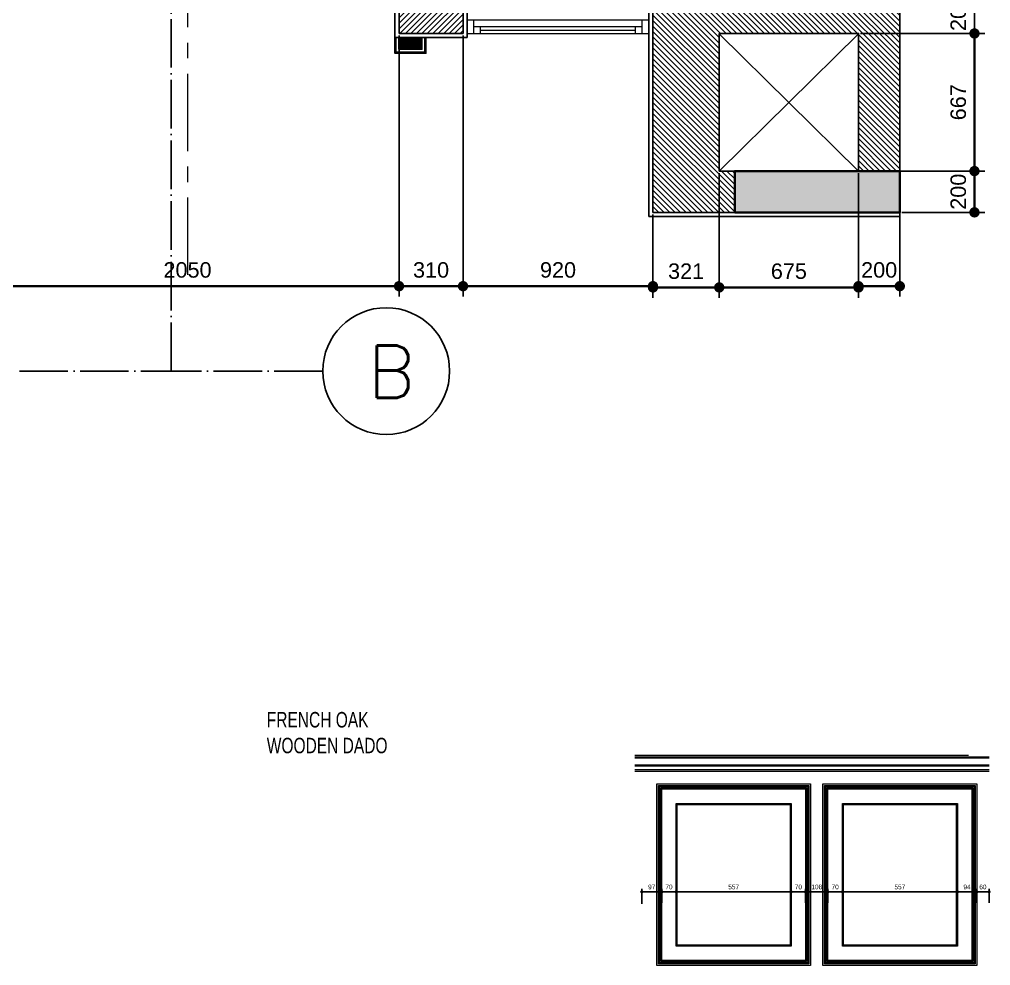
# Model space of a CAD drawing. Header units: inches. Extents: x 274057 to 444617, y 490067 to 635630.
# Drawn here: x 364688 to 369394, y 525909 to 530494 of the extents above; entities that cross this region are included whole.
import ezdxf

# ---------------------------------------------------------------- set-up
doc = ezdxf.new("R2010")
doc.units = ezdxf.units.IN
doc.header["$MEASUREMENT"] = 0
doc.linetypes.add('ACAD_ISO04W100', pattern=[30, 24, -3, 0, -3])
doc.linetypes.add('CENTERX2', pattern=[4, 2.5, -0.5, 0.5, -0.5])
for name, color, linetype in [('CQ centerline', 8, 'Continuous'), ('CQ PANEL DIMENSION', 1, 'Continuous'), ('CQ Plaster', 1, 'Continuous'), ('CQ text label', 3, 'Continuous'), ('CQ Wall plan', 3, 'Continuous'), ('CQ Wood plan', 23, 'Continuous'), ('CQ Wood Section', 60, 'Continuous'), ('CQ wood skirting plan', 34, 'Continuous'), ('ID-wall paper', 8, 'Continuous'), ('Layer1', 1, 'Continuous'), ('xref 1st floor$0$CQ Wall hatch_CHB', 8, 'Continuous'), ('xref 1st floor_$0$CQ Wall hatch_CHB', 8, 'Continuous')]:
    doc.layers.add(name, color=color, linetype=linetype)
for name, color, linetype, lineweight in [('CQ plan and elev dimension', 252, 'Continuous', 35), ('CQ section line', 41, 'Continuous', 0), ('xref 1st floor$0$XREF-V2-FF_COLS$0$A-COLS', 5, 'Continuous', 40), ('xref 1st floor$0$XREF-V2-FF_COLS$0$A-COLS-PATT', 252, 'Continuous', 20), ('xref 1st floor_$0$A-GLAZ', 134, 'Continuous', 18)]:
    doc.layers.add(name, color=color, linetype=linetype, lineweight=lineweight)
doc.styles.add('DIM 50', font='romans.shx', dxfattribs={"width": 0.75, "height": 100})
doc.styles.get("Standard").update_dxf_attribs({"font": 'arial.ttf'})
doc.styles.add('STYL-CONCEPT', font='romans.shx')
doc.dimstyles.new('chester 15', dxfattribs={"dimscale": 0.15, "dimtxt": 150, "dimasz": 100, "dimexe": 100, "dimexo": 0, "dimgap": 80, "dimtad": 1, "dimdec": 0, "dimzin": 0, "dimdsep": 46, "dimtxsty": 'Standard', "dimblk": 'DOT', "dimcen": 100, "dimclrd": 1, "dimclre": 1, "dimclrt": 3, "dimadec": 0, "dimazin": 0, "dimtfac": 1, "dimtdec": 0, "dimtofl": 0, "dimtmove": 0, "dimatfit": 3, "dimfxl": 1, "dimtolj": 1, "dimtzin": 0, "dimlwd": -1, "dimarcsym": 0})
doc.dimstyles.new('CQ 50', dxfattribs={"dimscale": 0.5, "dimtxt": 150, "dimasz": 100, "dimexe": 100, "dimexo": 20, "dimgap": 80, "dimtad": 1, "dimdec": 0, "dimzin": 0, "dimdsep": 46, "dimtxsty": 'Standard', "dimblk": 'DOT', "dimcen": 100, "dimclrd": 250, "dimclre": 250, "dimclrt": 3, "dimadec": 0, "dimazin": 0, "dimtfac": 1, "dimtdec": 0, "dimtofl": 0, "dimtmove": 0, "dimatfit": 3, "dimfxl": 3, "dimtolj": 1, "dimtzin": 0, "dimlwd": -1, "dimarcsym": 0})
pattern_1 = [(31.0285767, (-9711.719, 16696.3715), (-3.22165956, 5.35568947), [])]

# ---------------------------------------------------------------- blocks, each defined once
blk = doc.blocks.new('_Dot')
at = {"color": 0, "linetype": 'ByBlock', "lineweight": -2}
blk.add_line((-0.5, 0), (-1, 0), dxfattribs=at)
at = {"color": 0, "linetype": 'ByBlock', "const_width": 0.5}
blk.add_lwpolyline([(-0.25, 0, 1), (0.25, 0, 1)], format="xyb", close=True, dxfattribs=at)
blk = doc.blocks.new('*D364')
at = {"layer": 'CQ PANEL DIMENSION', "color": 1, "lineweight": -2, "transparency": 16777216}
for p, q in [((369326.7, 526212.8), (369326.7, 526281.6)), ((369386.3, 526212.8), (369386.3, 526281.6))]:
    blk.add_line(p, q, dxfattribs=at)
at = {"layer": 'CQ PANEL DIMENSION', "color": 1, "transparency": 16777216}
blk.add_line((369371.3, 526266.6), (369341.7, 526266.6), dxfattribs=at)
at = {"layer": 'Defpoints', "color": 0, "transparency": 16777216}
for p in [(369326.7, 526266.6), (369326.7, 526212.8), (369386.3, 526212.8)]:
    blk.add_point(p, dxfattribs=at)
at = {"layer": 'CQ PANEL DIMENSION', "color": 1, "transparency": 16777216, "xscale": 15, "yscale": 15, "zscale": 15, "rotation": 180}
blk.add_blockref('_Dot', (369326.7, 526266.6), dxfattribs=at)
at = {"layer": 'CQ PANEL DIMENSION', "color": 1, "transparency": 16777216, "xscale": 15, "yscale": 15, "zscale": 15}
blk.add_blockref('_Dot', (369386.3, 526266.6), dxfattribs=at)
at = {"layer": 'CQ PANEL DIMENSION', "color": 3, "transparency": 16777216, "insert": (369356.5, 526290.1), "char_height": 22.5, "attachment_point": 5}
blk.add_mtext('\\A1;60', dxfattribs=at)
blk = doc.blocks.new('*D365')
at = {"layer": 'CQ PANEL DIMENSION', "color": 1, "lineweight": -2, "transparency": 16777216}
for p, q in [((369232.7, 526212.8), (369232.7, 526281.6)), ((369326.7, 526212.8), (369326.7, 526281.6))]:
    blk.add_line(p, q, dxfattribs=at)
at = {"layer": 'CQ PANEL DIMENSION', "color": 1, "transparency": 16777216}
blk.add_line((369311.7, 526266.6), (369247.7, 526266.6), dxfattribs=at)
at = {"layer": 'Defpoints', "color": 0, "transparency": 16777216}
for p in [(369232.7, 526266.6), (369232.7, 526212.8), (369326.7, 526212.8)]:
    blk.add_point(p, dxfattribs=at)
at = {"layer": 'CQ PANEL DIMENSION', "color": 1, "transparency": 16777216, "xscale": 15, "yscale": 15, "zscale": 15, "rotation": 180}
blk.add_blockref('_Dot', (369232.7, 526266.6), dxfattribs=at)
at = {"layer": 'CQ PANEL DIMENSION', "color": 1, "transparency": 16777216, "xscale": 15, "yscale": 15, "zscale": 15}
blk.add_blockref('_Dot', (369326.7, 526266.6), dxfattribs=at)
at = {"layer": 'CQ PANEL DIMENSION', "color": 3, "transparency": 16777216, "insert": (369279.7, 526290.1), "char_height": 22.5, "attachment_point": 5}
blk.add_mtext('\\A1;94', dxfattribs=at)
blk = doc.blocks.new('*D366')
at = {"layer": 'CQ PANEL DIMENSION', "color": 1, "lineweight": -2, "transparency": 16777216}
for p, q in [((368675.7, 526212.8), (368675.7, 526281.6)), ((369232.7, 526212.8), (369232.7, 526281.6))]:
    blk.add_line(p, q, dxfattribs=at)
at = {"layer": 'CQ PANEL DIMENSION', "color": 1, "transparency": 16777216}
blk.add_line((369217.7, 526266.6), (368690.7, 526266.6), dxfattribs=at)
at = {"layer": 'Defpoints', "color": 0, "transparency": 16777216}
for p in [(368675.7, 526266.6), (368675.7, 526212.8), (369232.7, 526212.8)]:
    blk.add_point(p, dxfattribs=at)
at = {"layer": 'CQ PANEL DIMENSION', "color": 1, "transparency": 16777216, "xscale": 15, "yscale": 15, "zscale": 15, "rotation": 180}
blk.add_blockref('_Dot', (368675.7, 526266.6), dxfattribs=at)
at = {"layer": 'CQ PANEL DIMENSION', "color": 1, "transparency": 16777216, "xscale": 15, "yscale": 15, "zscale": 15}
blk.add_blockref('_Dot', (369232.7, 526266.6), dxfattribs=at)
at = {"layer": 'CQ PANEL DIMENSION', "color": 3, "transparency": 16777216, "insert": (368954.2, 526290), "char_height": 22.5, "attachment_point": 5}
blk.add_mtext('\\A1;557', dxfattribs=at)
blk = doc.blocks.new('*D367')
at = {"layer": 'CQ PANEL DIMENSION', "color": 1, "lineweight": -2, "transparency": 16777216}
for p, q in [((368605.7, 526212.8), (368605.7, 526281.6)), ((368675.7, 526212.8), (368675.7, 526281.6))]:
    blk.add_line(p, q, dxfattribs=at)
at = {"layer": 'CQ PANEL DIMENSION', "color": 1, "transparency": 16777216}
blk.add_line((368660.7, 526266.6), (368620.7, 526266.6), dxfattribs=at)
at = {"layer": 'Defpoints', "color": 0, "transparency": 16777216}
for p in [(368605.7, 526266.6), (368605.7, 526212.8, 0), (368675.7, 526212.8)]:
    blk.add_point(p, dxfattribs=at)
at = {"layer": 'CQ PANEL DIMENSION', "color": 1, "transparency": 16777216, "xscale": 15, "yscale": 15, "zscale": 15, "rotation": 180}
blk.add_blockref('_Dot', (368605.7, 526266.6), dxfattribs=at)
at = {"layer": 'CQ PANEL DIMENSION', "color": 1, "transparency": 16777216, "xscale": 15, "yscale": 15, "zscale": 15}
blk.add_blockref('_Dot', (368675.7, 526266.6), dxfattribs=at)
at = {"layer": 'CQ PANEL DIMENSION', "color": 3, "transparency": 16777216, "insert": (368640.7, 526290.1), "char_height": 22.5, "attachment_point": 5}
blk.add_mtext('\\A1;70', dxfattribs=at)
blk = doc.blocks.new('*D368')
at = {"layer": 'CQ PANEL DIMENSION', "color": 1, "lineweight": -2, "transparency": 16777216}
for p, q in [((368497.3, 526212.8), (368497.3, 526281.6)), ((368605.7, 526212.8), (368605.7, 526281.6))]:
    blk.add_line(p, q, dxfattribs=at)
at = {"layer": 'CQ PANEL DIMENSION', "color": 1, "transparency": 16777216}
blk.add_line((368590.7, 526266.6), (368512.3, 526266.6), dxfattribs=at)
at = {"layer": 'Defpoints', "color": 0, "transparency": 16777216}
for p in [(368497.3, 526266.6), (368497.3, 526212.8, 0), (368605.7, 526212.8, 0)]:
    blk.add_point(p, dxfattribs=at)
at = {"layer": 'CQ PANEL DIMENSION', "color": 1, "transparency": 16777216, "xscale": 15, "yscale": 15, "zscale": 15, "rotation": 180}
blk.add_blockref('_Dot', (368497.3, 526266.6), dxfattribs=at)
at = {"layer": 'CQ PANEL DIMENSION', "color": 1, "transparency": 16777216, "xscale": 15, "yscale": 15, "zscale": 15}
blk.add_blockref('_Dot', (368605.7, 526266.6), dxfattribs=at)
at = {"layer": 'CQ PANEL DIMENSION', "color": 3, "transparency": 16777216, "insert": (368551.5, 526290.1), "char_height": 22.5, "attachment_point": 5}
blk.add_mtext('\\A1;108', dxfattribs=at)
blk = doc.blocks.new('*D369')
at = {"layer": 'CQ PANEL DIMENSION', "color": 1, "lineweight": -2, "transparency": 16777216}
for p, q in [((368427.3, 526212.8), (368427.3, 526281.6)), ((368497.3, 526212.8), (368497.3, 526281.6))]:
    blk.add_line(p, q, dxfattribs=at)
at = {"layer": 'CQ PANEL DIMENSION', "color": 1, "transparency": 16777216}
blk.add_line((368482.3, 526266.6), (368442.3, 526266.6), dxfattribs=at)
at = {"layer": 'Defpoints', "color": 0, "transparency": 16777216}
for p in [(368427.3, 526266.6), (368427.3, 526212.8, 0), (368497.3, 526212.8, 0)]:
    blk.add_point(p, dxfattribs=at)
at = {"layer": 'CQ PANEL DIMENSION', "color": 1, "transparency": 16777216, "xscale": 15, "yscale": 15, "zscale": 15, "rotation": 180}
blk.add_blockref('_Dot', (368427.3, 526266.6), dxfattribs=at)
at = {"layer": 'CQ PANEL DIMENSION', "color": 1, "transparency": 16777216, "xscale": 15, "yscale": 15, "zscale": 15}
blk.add_blockref('_Dot', (368497.3, 526266.6), dxfattribs=at)
at = {"layer": 'CQ PANEL DIMENSION', "color": 3, "transparency": 16777216, "insert": (368462.3, 526290.1), "char_height": 22.5, "attachment_point": 5}
blk.add_mtext('\\A1;70', dxfattribs=at)
blk = doc.blocks.new('*D370')
at = {"layer": 'CQ PANEL DIMENSION', "color": 1, "lineweight": -2, "transparency": 16777216}
for p, q in [((367870.3, 526212.8), (367870.3, 526281.6)), ((368427.3, 526212.8), (368427.3, 526281.6))]:
    blk.add_line(p, q, dxfattribs=at)
at = {"layer": 'CQ PANEL DIMENSION', "color": 1, "transparency": 16777216}
blk.add_line((368412.3, 526266.6), (367885.3, 526266.6), dxfattribs=at)
at = {"layer": 'Defpoints', "color": 0, "transparency": 16777216}
for p in [(367870.3, 526266.6), (367870.3, 526212.8, 0), (368427.3, 526212.8, 0)]:
    blk.add_point(p, dxfattribs=at)
at = {"layer": 'CQ PANEL DIMENSION', "color": 1, "transparency": 16777216, "xscale": 15, "yscale": 15, "zscale": 15, "rotation": 180}
blk.add_blockref('_Dot', (367870.3, 526266.6), dxfattribs=at)
at = {"layer": 'CQ PANEL DIMENSION', "color": 1, "transparency": 16777216, "xscale": 15, "yscale": 15, "zscale": 15}
blk.add_blockref('_Dot', (368427.3, 526266.6), dxfattribs=at)
at = {"layer": 'CQ PANEL DIMENSION', "color": 3, "transparency": 16777216, "insert": (368148.8, 526290), "char_height": 22.5, "attachment_point": 5}
blk.add_mtext('\\A1;557', dxfattribs=at)
blk = doc.blocks.new('*D371')
at = {"layer": 'CQ PANEL DIMENSION', "color": 1, "lineweight": -2, "transparency": 16777216}
for p, q in [((367800.3, 526212.8), (367800.3, 526281.6)), ((367870.3, 526212.8), (367870.3, 526281.6))]:
    blk.add_line(p, q, dxfattribs=at)
at = {"layer": 'CQ PANEL DIMENSION', "color": 1, "transparency": 16777216}
blk.add_line((367855.3, 526266.6), (367815.3, 526266.6), dxfattribs=at)
at = {"layer": 'Defpoints', "color": 0, "transparency": 16777216}
for p in [(367800.3, 526266.6), (367800.3, 526212.8, 0), (367870.3, 526212.8, 0)]:
    blk.add_point(p, dxfattribs=at)
at = {"layer": 'CQ PANEL DIMENSION', "color": 1, "transparency": 16777216, "xscale": 15, "yscale": 15, "zscale": 15, "rotation": 180}
blk.add_blockref('_Dot', (367800.3, 526266.6), dxfattribs=at)
at = {"layer": 'CQ PANEL DIMENSION', "color": 1, "transparency": 16777216, "xscale": 15, "yscale": 15, "zscale": 15}
blk.add_blockref('_Dot', (367870.3, 526266.6), dxfattribs=at)
at = {"layer": 'CQ PANEL DIMENSION', "color": 3, "transparency": 16777216, "insert": (367835.3, 526290.1), "char_height": 22.5, "attachment_point": 5}
blk.add_mtext('\\A1;70', dxfattribs=at)
blk = doc.blocks.new('*D372')
at = {"layer": 'CQ PANEL DIMENSION', "color": 1, "lineweight": -2, "transparency": 16777216}
for p, q in [((367703.3, 526208), (367703.3, 526281.6)), ((367800.3, 526212.8), (367800.3, 526281.6))]:
    blk.add_line(p, q, dxfattribs=at)
at = {"layer": 'CQ PANEL DIMENSION', "color": 1, "transparency": 16777216}
blk.add_line((367785.3, 526266.6), (367718.3, 526266.6), dxfattribs=at)
at = {"layer": 'Defpoints', "color": 0, "transparency": 16777216}
for p in [(367703.3, 526266.6), (367800.3, 526212.8, 0), (367703.3, 526208, -0.1)]:
    blk.add_point(p, dxfattribs=at)
at = {"layer": 'CQ PANEL DIMENSION', "color": 1, "transparency": 16777216, "xscale": 15, "yscale": 15, "zscale": 15, "rotation": 180}
blk.add_blockref('_Dot', (367703.3, 526266.6), dxfattribs=at)
at = {"layer": 'CQ PANEL DIMENSION', "color": 1, "transparency": 16777216, "xscale": 15, "yscale": 15, "zscale": 15}
blk.add_blockref('_Dot', (367800.3, 526266.6), dxfattribs=at)
at = {"layer": 'CQ PANEL DIMENSION', "color": 3, "transparency": 16777216, "insert": (367751.8, 526290.1), "char_height": 22.5, "attachment_point": 5}
blk.add_mtext('\\A1;97', dxfattribs=at)
blk = doc.blocks.new('ff-15 wall plan')
at = {"layer": 'xref 1st floor$0$CQ Wall hatch_CHB'}
h = blk.add_hatch(dxfattribs=at)
h.set_pattern_fill('ANSI31', color=8, scale=150, angle=90)
h.paths.add_polyline_path([(484777.7, 543135.7), (485452.7, 543135.7), (485452.7, 542468.7), (485652.7, 542468.7), (485652.7, 549898.7), (485452.7, 549898.7), (485452.7, 543336), (484456.7, 543336), (484456.7, 542268.7), (484852.7, 542268.7), (484852.7, 542468.7), (484777.7, 542468.7)])
at = {"layer": 'xref 1st floor$0$XREF-V2-FF_COLS$0$A-COLS-PATT'}
blk.add_hatch(color=256, dxfattribs=at).paths.add_polyline_path([(485652.7, 542268.7), (485652.7, 542468.7), (484852.7, 542468.7), (484852.7, 542268.7)])
at = {"layer": 'xref 1st floor_$0$CQ Wall hatch_CHB'}
h = blk.add_hatch(dxfattribs=at)
h.set_pattern_fill('ANSI31,_O', color=8, scale=150)
h.set_pattern_definition([(45, (458002.683, 515592.913), (-13.258252, 13.258252), [])])
h.paths.add_polyline_path([(483536.3, 543336), (483536.3, 543336), (483226.3, 543336), (483226.3, 543136), (483536.3, 543136)])
h.paths.add_polyline_path([(481176.3, 543336), (481176.3, 543136), (480866.3, 543136), (480866.3, 543136), (480866.3, 543201), (480866.3, 543201), (480866.3, 543336)])
at = {"layer": 'CQ centerline', "linetype": 'CENTERX2', "lineweight": 0, "ltscale": 150}
blk.add_line((482202.7, 541965.3, 0), (482202.7, 550951.8, 0), dxfattribs=at)
at = {"layer": 'CQ Plaster', "elevation": 0}
blk.add_lwpolyline([(484752.7, 549899.1), (484752.7, 549879.1), (485432.7, 549879.1), (485432.7, 543356), (484436.7, 543356), (484436.7, 542248.7), (485652.7, 542248.7)], dxfattribs=at)
at = {"layer": 'CQ Plaster'}
blk.add_lwpolyline([(483556.3, 543336), (483556.3, 543356), (483206.3, 543356), (483206.3, 543116), (483556.3, 543116), (483556.3, 543336)], dxfattribs=at)
at = {"layer": 'CQ Wall plan'}
for p, q in [((485652.7, 549898.7), (485652.7, 542468.7)), ((483226.3, 543336), (483226.3, 543136)), ((483536.3, 543336), (483536.3, 543136)), ((484456.7, 543336, 0), (484456.7, 542268.7)), ((483536.3, 543136), (483226.3, 543136)), ((484777.7, 542468.7), (484777.7, 543133.7)), ((485452.7, 542468.7), (485452.7, 543133.7)), ((484852.7, 542268.7), (484456.7, 542268.7))]:
    blk.add_line(p, q, dxfattribs=at)
at = {"layer": 'CQ Wall plan', "elevation": 0}
blk.add_lwpolyline([(484777.7, 543135.7), (485452.7, 543135.7), (485452.7, 542468.7), (484777.7, 542468.7)], close=True, dxfattribs=at)
at = {"layer": 'xref 1st floor$0$XREF-V2-FF_COLS$0$A-COLS'}
blk.add_lwpolyline([(485652.7, 542268.7), (485652.7, 542468.7), (484852.7, 542468.7), (484852.7, 542268.7)], close=True, dxfattribs=at)
blk.add_lwpolyline([(485652.7, 542268.7), (485652.7, 542468.7), (484852.7, 542468.7), (484852.7, 542268.7)], close=True, dxfattribs=at)
at = {"layer": 'xref 1st floor_$0$A-GLAZ'}
for p, q in [((483556.3, 543201), (484436.7, 543201)), ((483588.8, 543136), (483588.8, 543201)), ((484404.2, 543136, 0), (484404.2, 543201, 0)), ((483588.8, 543168.5), (484404.2, 543168.5)), ((483621.3, 543136), (483621.3, 543168.5)), ((484371.7, 543136, 0), (484371.7, 543168.5, 0)), ((483556.3, 543136), (484436.7, 543136)), ((483621.3, 543152.2), (484371.7, 543152.2))]:
    blk.add_line(p, q, dxfattribs=at)
at = {"layer": 'xref 1st floor_$0$CQ Wall hatch_CHB', "color": 8}
for p, q in [((484777.7, 543133.7, 0), (485452.7, 542468.7, 0)), ((485452.7, 543133.7, 0), (484777.7, 542468.7, 0))]:
    blk.add_line(p, q, dxfattribs=at)
blk = doc.blocks.new('gf-14 section line plan')
at = {"layer": 'Layer1', "linetype": 'ACAD_ISO04W100', "ltscale": 10}
for p, q in [((511509.1, -39547.7, 0), (511506.7, -30188, 0)), ((510759.1, -39547.7, 0), (511509.1, -39547.7, 0)), ((512259.1, -39547.7, 0), (511509.1, -39547.7, 0))]:
    blk.add_line(p, q, dxfattribs=at)
at = {"layer": 'Layer1'}
blk.add_circle((512572.7, -39547.7, 0), 313.6, dxfattribs=at)
at = {"layer": 'Layer1', "insert": (512481.3, -39680.2, 0), "char_height": 259.1, "attachment_point": 7, "style": 'STYL-CONCEPT'}
blk.add_mtext_dynamic_manual_height_columns('B', width=200.816, gutter_width=150, heights=[0], dxfattribs=at)
blk = doc.blocks.new('*D616')
at = {"layer": 'CQ plan and elev dimension', "color": 250, "lineweight": -2, "transparency": 16777216}
for p, q in [((368753.9, 529749.2), (368753.9, 529151.5)), ((368953.9, 529749.2), (368953.9, 529151.5))]:
    blk.add_line(p, q, dxfattribs=at)
at = {"layer": 'CQ plan and elev dimension', "color": 250, "transparency": 16777216}
blk.add_line((368903.9, 529201.5), (368803.9, 529201.5), dxfattribs=at)
at = {"layer": 'Defpoints', "color": 0, "transparency": 16777216}
for p in [(368753.9, 529759.2), (368953.9, 529759.2, 0), (368753.9, 529201.5)]:
    blk.add_point(p, dxfattribs=at)
at = {"layer": 'CQ plan and elev dimension', "color": 250, "transparency": 16777216, "xscale": 50, "yscale": 50, "zscale": 50, "rotation": 180}
blk.add_blockref('_Dot', (368753.9, 529201.5), dxfattribs=at)
at = {"layer": 'CQ plan and elev dimension', "color": 250, "transparency": 16777216, "xscale": 50, "yscale": 50, "zscale": 50}
blk.add_blockref('_Dot', (368953.9, 529201.5), dxfattribs=at)
at = {"layer": 'CQ plan and elev dimension', "color": 3, "transparency": 16777216, "insert": (368853.9, 529279.8), "char_height": 75, "attachment_point": 5}
blk.add_mtext('\\A1;200', dxfattribs=at)
blk = doc.blocks.new('*D617')
at = {"layer": 'CQ plan and elev dimension', "color": 250, "lineweight": -2, "transparency": 16777216}
for p, q in [((366837.5, 530416.5), (366837.5, 529151.5)), ((367757.9, 529549.2), (367757.9, 529151.5))]:
    blk.add_line(p, q, dxfattribs=at)
at = {"layer": 'CQ plan and elev dimension', "color": 250, "transparency": 16777216}
blk.add_line((367707.9, 529201.5), (366887.5, 529201.5), dxfattribs=at)
at = {"layer": 'Defpoints', "color": 0, "transparency": 16777216}
for p in [(366837.5, 530426.5), (367757.9, 529559.2), (366837.5, 529201.5)]:
    blk.add_point(p, dxfattribs=at)
at = {"layer": 'CQ plan and elev dimension', "color": 250, "transparency": 16777216, "xscale": 50, "yscale": 50, "zscale": 50, "rotation": 180}
blk.add_blockref('_Dot', (366837.5, 529201.5), dxfattribs=at)
at = {"layer": 'CQ plan and elev dimension', "color": 250, "transparency": 16777216, "xscale": 50, "yscale": 50, "zscale": 50}
blk.add_blockref('_Dot', (367757.9, 529201.5), dxfattribs=at)
at = {"layer": 'CQ plan and elev dimension', "color": 3, "transparency": 16777216, "insert": (367297.7, 529279.8), "char_height": 75, "attachment_point": 5}
blk.add_mtext('\\A1;920', dxfattribs=at)
blk = doc.blocks.new('*D604')
at = {"layer": 'CQ plan and elev dimension', "color": 250, "lineweight": -2, "transparency": 16777216}
for p, q in [((366527.5, 530416.5), (366527.5, 529151.5)), ((366837.5, 530416.5), (366837.5, 529151.5))]:
    blk.add_line(p, q, dxfattribs=at)
at = {"layer": 'CQ plan and elev dimension', "color": 250, "transparency": 16777216}
blk.add_line((366787.5, 529201.5), (366577.5, 529201.5), dxfattribs=at)
at = {"layer": 'Defpoints', "color": 0, "transparency": 16777216}
for p in [(366527.5, 530426.5), (366837.5, 530426.5), (366527.5, 529201.5)]:
    blk.add_point(p, dxfattribs=at)
at = {"layer": 'CQ plan and elev dimension', "color": 250, "transparency": 16777216, "xscale": 50, "yscale": 50, "zscale": 50, "rotation": 180}
blk.add_blockref('_Dot', (366527.5, 529201.5), dxfattribs=at)
at = {"layer": 'CQ plan and elev dimension', "color": 250, "transparency": 16777216, "xscale": 50, "yscale": 50, "zscale": 50}
blk.add_blockref('_Dot', (366837.5, 529201.5), dxfattribs=at)
at = {"layer": 'CQ plan and elev dimension', "color": 3, "transparency": 16777216, "insert": (366682.5, 529279.8), "char_height": 75, "attachment_point": 5}
blk.add_mtext('\\A1;310', dxfattribs=at)
blk = doc.blocks.new('*D605')
at = {"layer": 'CQ plan and elev dimension', "color": 250, "lineweight": -2, "transparency": 16777216}
for p, q in [((364477.5, 530416.5), (364477.5, 529151.5)), ((366527.5, 530416.5), (366527.5, 529151.5))]:
    blk.add_line(p, q, dxfattribs=at)
at = {"layer": 'CQ plan and elev dimension', "color": 250, "transparency": 16777216}
blk.add_line((366477.5, 529201.5), (364527.5, 529201.5), dxfattribs=at)
at = {"layer": 'Defpoints', "color": 0, "transparency": 16777216}
for p in [(364477.5, 530426.5, 0), (366527.5, 530426.5), (364477.5, 529201.5)]:
    blk.add_point(p, dxfattribs=at)
at = {"layer": 'CQ plan and elev dimension', "color": 250, "transparency": 16777216, "xscale": 50, "yscale": 50, "zscale": 50, "rotation": 180}
blk.add_blockref('_Dot', (364477.5, 529201.5), dxfattribs=at)
at = {"layer": 'CQ plan and elev dimension', "color": 250, "transparency": 16777216, "xscale": 50, "yscale": 50, "zscale": 50}
blk.add_blockref('_Dot', (366527.5, 529201.5), dxfattribs=at)
at = {"layer": 'CQ plan and elev dimension', "color": 3, "transparency": 16777216, "insert": (365502.5, 529279.8), "char_height": 75, "attachment_point": 5}
blk.add_mtext('\\A1;2050', dxfattribs=at)
blk = doc.blocks.new('*D626')
at = {"layer": 'CQ Wood Section', "color": 250, "lineweight": -2, "transparency": 16777216}
for p, q in [((368763.9, 530626.5), (369365.8, 530626.5)), ((368763.9, 530426.2), (369365.8, 530426.2))]:
    blk.add_line(p, q, dxfattribs=at)
at = {"layer": 'CQ Wood Section', "color": 250, "transparency": 16777216}
blk.add_line((369315.8, 530576.5), (369315.8, 530476.2), dxfattribs=at)
at = {"layer": 'Defpoints', "color": 0, "transparency": 16777216}
for p in [(368753.9, 530626.5, 0), (368753.9, 530426.2), (369315.8, 530426.2)]:
    blk.add_point(p, dxfattribs=at)
at = {"layer": 'CQ Wood Section', "color": 250, "transparency": 16777216, "xscale": 50, "yscale": 50, "zscale": 50}
for p, rotation in [((369315.8, 530626.5), 90), ((369315.8, 530426.2), 270)]:
    blk.add_blockref('_Dot', p, dxfattribs=dict(at, rotation=rotation))
at = {"layer": 'CQ Wood Section', "color": 3, "transparency": 16777216, "insert": (369237.5, 530525.4), "char_height": 75, "attachment_point": 5, "rotation": 90}
blk.add_mtext('\\A1;200', dxfattribs=at)
blk = doc.blocks.new('*D610')
at = {"layer": 'CQ plan and elev dimension', "color": 250, "lineweight": -2, "transparency": 16777216}
for p, q in [((368763.9, 530426.2), (369365.8, 530426.2)), ((368763.9, 529759.2), (369365.8, 529759.2))]:
    blk.add_line(p, q, dxfattribs=at)
at = {"layer": 'CQ plan and elev dimension', "color": 250, "transparency": 16777216}
blk.add_line((369315.8, 530376.2), (369315.8, 529809.2), dxfattribs=at)
at = {"layer": 'Defpoints', "color": 0, "transparency": 16777216}
for p in [(368753.9, 530426.2), (368753.9, 529759.2), (369315.8, 529759.2)]:
    blk.add_point(p, dxfattribs=at)
at = {"layer": 'CQ plan and elev dimension', "color": 250, "transparency": 16777216, "xscale": 50, "yscale": 50, "zscale": 50}
for p, rotation in [((369315.8, 530426.2), 90), ((369315.8, 529759.2), 270)]:
    blk.add_blockref('_Dot', p, dxfattribs=dict(at, rotation=rotation))
at = {"layer": 'CQ plan and elev dimension', "color": 3, "transparency": 16777216, "insert": (369237.5, 530092.7), "char_height": 75, "attachment_point": 5, "rotation": 90}
blk.add_mtext('\\A1;667', dxfattribs=at)
blk = doc.blocks.new('*D627')
at = {"layer": 'CQ plan and elev dimension', "color": 250, "lineweight": -2, "transparency": 16777216}
for p, q in [((368763.9, 529759.2), (369365.8, 529759.2)), ((368963.9, 529559.2), (369365.8, 529559.2))]:
    blk.add_line(p, q, dxfattribs=at)
at = {"layer": 'CQ plan and elev dimension', "color": 250, "transparency": 16777216}
blk.add_line((369315.8, 529709.2), (369315.8, 529609.2), dxfattribs=at)
at = {"layer": 'Defpoints', "color": 0, "transparency": 16777216}
for p in [(368753.9, 529759.2), (368953.9, 529559.2), (369315.8, 529559.2)]:
    blk.add_point(p, dxfattribs=at)
at = {"layer": 'CQ plan and elev dimension', "color": 250, "transparency": 16777216, "xscale": 50, "yscale": 50, "zscale": 50}
for p, rotation in [((369315.8, 529759.2), 90), ((369315.8, 529559.2), 270)]:
    blk.add_blockref('_Dot', p, dxfattribs=dict(at, rotation=rotation))
at = {"layer": 'CQ plan and elev dimension', "color": 3, "transparency": 16777216, "insert": (369237.5, 529659.2), "char_height": 75, "attachment_point": 5, "rotation": 90}
blk.add_mtext('\\A1;200', dxfattribs=at)
blk = doc.blocks.new('*D628')
at = {"layer": 'CQ plan and elev dimension', "color": 250, "lineweight": -2, "transparency": 16777216}
for p, q in [((368078.9, 529749.2), (368078.9, 529145.4)), ((368753.9, 529749.2), (368753.9, 529145.4))]:
    blk.add_line(p, q, dxfattribs=at)
at = {"layer": 'CQ plan and elev dimension', "color": 250, "transparency": 16777216}
blk.add_line((368703.9, 529195.4), (368128.9, 529195.4), dxfattribs=at)
at = {"layer": 'Defpoints', "color": 0, "transparency": 16777216}
for p in [(368078.9, 529759.2), (368753.9, 529759.2), (368078.9, 529195.4)]:
    blk.add_point(p, dxfattribs=at)
at = {"layer": 'CQ plan and elev dimension', "color": 250, "transparency": 16777216, "xscale": 50, "yscale": 50, "zscale": 50, "rotation": 180}
blk.add_blockref('_Dot', (368078.9, 529195.4), dxfattribs=at)
at = {"layer": 'CQ plan and elev dimension', "color": 250, "transparency": 16777216, "xscale": 50, "yscale": 50, "zscale": 50}
blk.add_blockref('_Dot', (368753.9, 529195.4), dxfattribs=at)
at = {"layer": 'CQ plan and elev dimension', "color": 3, "transparency": 16777216, "insert": (368416.4, 529273.7), "char_height": 75, "attachment_point": 5}
blk.add_mtext('\\A1;675', dxfattribs=at)
blk = doc.blocks.new('*D629')
at = {"layer": 'CQ plan and elev dimension', "color": 250, "lineweight": -2, "transparency": 16777216}
for p, q in [((368078.9, 529749.2), (368078.9, 529145.4)), ((367757.9, 529549.2), (367757.9, 529145.4))]:
    blk.add_line(p, q, dxfattribs=at)
at = {"layer": 'CQ plan and elev dimension', "color": 250, "transparency": 16777216}
blk.add_line((368028.9, 529195.4), (367807.9, 529195.4), dxfattribs=at)
at = {"layer": 'Defpoints', "color": 0, "transparency": 16777216}
for p in [(368078.9, 529759.2), (367757.9, 529559.2, 0), (367757.9, 529195.4)]:
    blk.add_point(p, dxfattribs=at)
at = {"layer": 'CQ plan and elev dimension', "color": 250, "transparency": 16777216, "xscale": 50, "yscale": 50, "zscale": 50, "rotation": 180}
blk.add_blockref('_Dot', (367757.9, 529195.4), dxfattribs=at)
at = {"layer": 'CQ plan and elev dimension', "color": 250, "transparency": 16777216, "xscale": 50, "yscale": 50, "zscale": 50}
blk.add_blockref('_Dot', (368078.9, 529195.4), dxfattribs=at)
at = {"layer": 'CQ plan and elev dimension', "color": 3, "transparency": 16777216, "insert": (367918.4, 529273.8), "char_height": 75, "attachment_point": 5}
blk.add_mtext('\\A1;321', dxfattribs=at)
blk = doc.blocks.new('arch molding plan')
at = {"layer": 'CQ centerline'}
h = blk.add_hatch(dxfattribs=at)
h.set_pattern_fill('ANSI31', color=256, scale=50, angle=-13.9714, style=0)
h.set_pattern_definition([(31.0285767, (-11404.87, 16696.3715), (-3.22165956, 5.35568947), [])])
edge = h.paths.add_edge_path()
edge.add_line((364471.7, 530646.5), (364459.2, 530646.5))
edge.add_line((364459.2, 530646.5), (364384.2, 530646.5))
edge.add_line((364384.2, 530646.5), (364371.7, 530646.5))
edge.add_line((364371.7, 530646.5), (364371.7, 530697.5))
edge.add_line((364371.7, 530697.5), (364386.7, 530697.5))
edge.add_arc((364390.7, 530697.5), 4, 180.0003, 269.9993)
edge.add_line((364390.7, 530693.5), (364390.7, 530689.5))
edge.add_line((364390.7, 530689.5), (364452.7, 530689.5))
edge.add_line((364452.7, 530689.5), (364452.7, 530693.5))
edge.add_arc((364452.7, 530697.5), 4, 270.0007, 360.0001)
edge.add_line((364456.7, 530697.5), (364471.7, 530697.5))
edge.add_line((364471.7, 530697.5), (364471.7, 530646.5))
h = blk.add_hatch(dxfattribs=at)
h.set_pattern_fill('ANSI31', color=256, scale=50, angle=-13.9714, style=0)
h.set_pattern_definition(pattern_1)
edge = h.paths.add_edge_path()
edge.add_line((366531.7, 530646.5), (366544.2, 530646.5))
edge.add_line((366544.2, 530646.5), (366619.2, 530646.5))
edge.add_line((366619.2, 530646.5), (366631.7, 530646.5))
edge.add_line((366631.7, 530646.5), (366631.7, 530697.5))
edge.add_line((366631.7, 530697.5), (366616.7, 530697.5))
edge.add_arc((366612.7, 530697.5), 4, 270.0007, 359.9997, ccw=False)
edge.add_line((366612.7, 530693.5), (366612.7, 530689.5))
edge.add_line((366612.7, 530689.5), (366550.7, 530689.5))
edge.add_line((366550.7, 530689.5), (366550.7, 530693.5))
edge.add_arc((366550.7, 530697.5), 4, 179.9999, 269.9993, ccw=False)
edge.add_line((366546.7, 530697.5), (366531.7, 530697.5))
edge.add_line((366531.7, 530697.5), (366531.7, 530646.5))
h = blk.add_hatch(dxfattribs=at)
h.set_pattern_fill('ANSI31', color=256, scale=50, angle=-13.9714, style=0)
h.set_pattern_definition([(31.0285767, (-11871.719, 16696.3715), (-3.22165956, 5.35568947), [])])
edge = h.paths.add_edge_path()
edge.add_line((364371.7, 530406.5), (364384.2, 530406.5))
edge.add_line((364384.2, 530406.5), (364459.2, 530406.5))
edge.add_line((364459.2, 530406.5), (364471.7, 530406.5))
edge.add_line((364471.7, 530406.5), (364471.7, 530355.5))
edge.add_line((364471.7, 530355.5), (364456.7, 530355.5))
edge.add_arc((364452.7, 530355.5), 4, 0.0003, 89.9993)
edge.add_line((364452.7, 530359.5), (364452.7, 530363.5))
edge.add_line((364452.7, 530363.5), (364390.7, 530363.5))
edge.add_line((364390.7, 530363.5), (364390.7, 530359.5))
edge.add_arc((364390.7, 530355.5), 4, 90.0007, 180.0001)
edge.add_line((364386.7, 530355.5), (364371.7, 530355.5))
edge.add_line((364371.7, 530355.5), (364371.7, 530406.5))
h = blk.add_hatch(dxfattribs=at)
h.set_pattern_fill('ANSI31', color=256, scale=50, angle=-13.9714, style=0)
h.set_pattern_definition(pattern_1)
edge = h.paths.add_edge_path()
edge.add_line((366531.7, 530406.5), (366544.2, 530406.5))
edge.add_line((366544.2, 530406.5), (366619.2, 530406.5))
edge.add_line((366619.2, 530406.5), (366631.7, 530406.5))
edge.add_line((366631.7, 530406.5), (366631.7, 530355.5))
edge.add_line((366631.7, 530355.5), (366616.7, 530355.5))
edge.add_arc((366612.7, 530355.5), 4, 0.0003, 89.9993)
edge.add_line((366612.7, 530359.5), (366612.7, 530363.5))
edge.add_line((366612.7, 530363.5), (366550.7, 530363.5))
edge.add_line((366550.7, 530363.5), (366550.7, 530359.5))
edge.add_arc((366550.7, 530355.5), 4, 90.0007, 180.0001)
edge.add_line((366546.7, 530355.5), (366531.7, 530355.5))
edge.add_line((366531.7, 530355.5), (366531.7, 530406.5))
for p, q in [((364456.7, 530697.5, 0), (364386.7, 530697.5, 0)), ((364390.7, 530693.5, 0), (364452.7, 530693.5, 0)), ((366546.7, 530697.5, 0), (366616.7, 530697.5, 0)), ((366612.7, 530693.5, 0), (366550.7, 530693.5, 0)), ((364386.7, 530355.5, 0), (364456.7, 530355.5, 0)), ((364452.7, 530359.5, 0), (364390.7, 530359.5, 0)), ((366546.7, 530355.5, 0), (366616.7, 530355.5, 0)), ((366612.7, 530359.5, 0), (366550.7, 530359.5, 0))]:
    blk.add_line(p, q, dxfattribs=at)
at = {"layer": 'CQ Wood Section', "ltscale": 1000, "elevation": 0}
for points in [[(364471.7, 530646.5), (364459.2, 530646.5), (364459.2, 530646.5), (364384.2, 530646.5), (364384.2, 530646.5), (364371.7, 530646.5), (364371.7, 530697.5), (364386.7, 530697.5, 0.414209), (364390.7, 530693.5), (364390.7, 530689.5), (364452.7, 530689.5), (364452.7, 530693.5, 0.414211), (364456.7, 530697.5), (364471.7, 530697.5), (364471.7, 530646.5)], [(366531.7, 530646.5), (366544.2, 530646.5), (366544.2, 530646.5), (366619.2, 530646.5), (366619.2, 530646.5), (366631.7, 530646.5), (366631.7, 530697.5), (366616.7, 530697.5, -0.414209), (366612.7, 530693.5), (366612.7, 530689.5), (366550.7, 530689.5), (366550.7, 530693.5, -0.414211), (366546.7, 530697.5), (366531.7, 530697.5), (366531.7, 530646.5)], [(364371.7, 530406.5), (364384.2, 530406.5), (364384.2, 530406.5), (364459.2, 530406.5), (364459.2, 530406.5), (364471.7, 530406.5), (364471.7, 530355.5), (364456.7, 530355.5, 0.414209), (364452.7, 530359.5), (364452.7, 530363.5), (364390.7, 530363.5), (364390.7, 530359.5, 0.414211), (364386.7, 530355.5), (364371.7, 530355.5), (364371.7, 530406.5)], [(366531.7, 530406.5), (366544.2, 530406.5), (366544.2, 530406.5), (366619.2, 530406.5), (366619.2, 530406.5), (366631.7, 530406.5), (366631.7, 530355.5), (366616.7, 530355.5, 0.414209), (366612.7, 530359.5), (366612.7, 530363.5), (366550.7, 530363.5), (366550.7, 530359.5, 0.414211), (366546.7, 530355.5), (366531.7, 530355.5), (366531.7, 530406.5)]]:
    blk.add_lwpolyline(points, format="xyb", dxfattribs=at)
at = {"layer": 'CQ wood skirting plan', "elevation": 0}
for points in [[(364496.7, 530646.5), (364496.7, 530722.5), (364346.7, 530722.5), (364346.7, 530646.5)], [(364491.7, 530646.5), (364491.7, 530717.5), (364351.7, 530717.5), (364351.7, 530646.5)], [(364477.7, 530646.5), (364477.7, 530703.5), (364365.7, 530703.5), (364365.7, 530646.5)], [(366506.7, 530646.5), (366506.7, 530722.5), (366656.7, 530722.5), (366656.7, 530646.5)], [(366511.7, 530646.5), (366511.7, 530717.5), (366651.7, 530717.5), (366651.7, 530646.5)], [(366525.7, 530646.5), (366525.7, 530703.5), (366637.7, 530703.5), (366637.7, 530646.5)], [(364346.7, 530406.5), (364346.7, 530330.5), (364496.7, 530330.5), (364496.7, 530406.5)], [(364351.7, 530406.5), (364351.7, 530335.5), (364491.7, 530335.5), (364491.7, 530406.5)], [(364365.7, 530406.5), (364365.7, 530349.5), (364477.7, 530349.5), (364477.7, 530406.5)], [(366506.7, 530406.5), (366506.7, 530330.5), (366656.7, 530330.5), (366656.7, 530406.5)], [(366511.7, 530406.5), (366511.7, 530335.5), (366651.7, 530335.5), (366651.7, 530406.5)], [(366525.7, 530406.5), (366525.7, 530349.5), (366637.7, 530349.5), (366637.7, 530406.5)]]:
    blk.add_lwpolyline(points, dxfattribs=at)

msp = doc.modelspace()

# ---------------------------------------------------------------- linework, layer by layer
at = {"layer": 'CQ Wood plan', "lineweight": 0}
for p, q in [((367669.3, 526929.3, 0), (369286.3, 526929.3, 0)), ((369386.3, 526919.3, 0), (367669.3, 526919.3, 0)), ((369386.3, 526914.3, 0), (367669.3, 526914.3, 0)), ((369386.3, 526880.6, 0), (367669.3, 526880.6, 0)), ((369386.3, 526875.6, 0), (367669.3, 526875.6, 0)), ((369386.3, 526857.8, 0), (367669.3, 526857.8, 0)), ((369386.3, 526849.3, 0), (367669.3, 526849.3, 0))]:
    msp.add_line(p, q, dxfattribs=at)
at = {"layer": 'CQ Wood plan', "lineweight": 0, "elevation": 0}
for points in [[(367776.3, 526789.3), (368521.3, 526789.3), (368521.3, 525909.3), (367776.3, 525909.3)], [(367784.3, 526781.3), (368513.3, 526781.3), (368513.3, 525917.3), (367784.3, 525917.3)], [(368581.7, 526789.3), (369326.7, 526789.3), (369326.7, 525909.3), (368581.7, 525909.3)], [(368589.7, 526781.3), (369318.7, 526781.3), (369318.7, 525917.3), (368589.7, 525917.3)], [(367789.3, 526776.3), (368508.3, 526776.3), (368508.3, 525922.3), (367789.3, 525922.3)], [(367795.3, 526770.3), (368502.3, 526770.3), (368502.3, 525928.3), (367795.3, 525928.3)], [(367800.3, 526765.3), (368497.3, 526765.3), (368497.3, 525933.3), (367800.3, 525933.3)], [(368594.7, 526776.3), (369313.7, 526776.3), (369313.7, 525922.3), (368594.7, 525922.3)], [(368600.7, 526770.3), (369307.7, 526770.3), (369307.7, 525928.3), (368600.7, 525928.3)], [(368605.7, 526765.3), (369302.7, 526765.3), (369302.7, 525933.3), (368605.7, 525933.3)], [(367870.3, 526695.3), (368427.3, 526695.3), (368427.3, 526003.3), (367870.3, 526003.3)], [(367875.3, 526690.3), (368422.3, 526690.3), (368422.3, 526008.3), (367875.3, 526008.3)], [(368675.7, 526695.3), (369232.7, 526695.3), (369232.7, 526003.3), (368675.7, 526003.3)], [(368680.7, 526690.3), (369227.7, 526690.3), (369227.7, 526008.3), (368680.7, 526008.3)]]:
    msp.add_lwpolyline(points, close=True, dxfattribs=at)

# ---------------------------------------------------------------- block references
at = {"layer": 'CQ section line', "xscale": 0.9800000000000004, "yscale": 0.9800000000000004, "zscale": 0.9800000000000004}
msp.add_blockref('gf-14 section line plan', (-135856, 567546.6, 0), dxfattribs=at)
at = {"layer": 'CQ Wood Section'}
msp.add_blockref('arch molding plan', (0.8, 0), dxfattribs=at)
at = {"layer": 'ID-wall paper'}
msp.add_blockref('ff-15 wall plan', (-116698.8, -12709.4, 0), dxfattribs=at)

# ---------------------------------------------------------------- texts
at = {"layer": 'CQ text label', "ltscale": 500, "insert": (365886.5, 527138.1), "char_height": 75, "width": 726.812, "attachment_point": 1, "style": 'DIM 50'}
msp.add_mtext('{\\fCityBlueprint|b0|i0|c2|p2;FRENCH OAK WOODEN DADO }', dxfattribs=at)

# ---------------------------------------------------------------- dimensions: what is measured, and where the dimension line sits
at = {"layer": 'CQ PANEL DIMENSION'}
for base, p1, p2, picture, middle in [((367703.3, 526266.6), (367800.3, 526212.8, 0), (367703.3, 526208, -0.1), '*D372', (367751.8, 526290.1)), ((367800.3, 526266.6), (367870.3, 526212.8, 0), (367800.3, 526212.8, 0), '*D371', (367835.3, 526290.1)), ((367870.3, 526266.6), (368427.3, 526212.8, 0), (367870.3, 526212.8, 0), '*D370', (368148.8, 526290)), ((368427.3, 526266.6), (368497.3, 526212.8, 0), (368427.3, 526212.8, 0), '*D369', (368462.3, 526290.1)), ((368497.3, 526266.6), (368605.7, 526212.8, 0), (368497.3, 526212.8, 0), '*D368', (368551.5, 526290.1)), ((368605.7, 526266.6), (368675.7, 526212.8), (368605.7, 526212.8, 0), '*D367', (368640.7, 526290.1)), ((368675.7, 526266.6), (369232.7, 526212.8), (368675.7, 526212.8), '*D366', (368954.2, 526290)), ((369232.7, 526266.6), (369326.7, 526212.8), (369232.7, 526212.8), '*D365', (369279.7, 526290.1))]:
    dim = msp.add_linear_dim(base=base, p1=p1, p2=p2, dimstyle='chester 15', override={"dimtmove": 1}, dxfattribs=at)
    dim.commit()
    dim.dimension.update_dxf_attribs({"geometry": picture, "text_midpoint": middle})
dim = msp.add_linear_dim(base=(369326.7, 526266.6), p1=(369386.3, 526212.8), p2=(369326.7, 526212.8), dimstyle='chester 15', dxfattribs=at)
dim.commit()
dim.dimension.update_dxf_attribs({"geometry": '*D364', "text_midpoint": (369356.5, 526290.1)})
at = {"layer": 'CQ plan and elev dimension'}
dim = msp.add_linear_dim(base=(369315.8, 529759.2), p1=(368753.9, 530426.2), p2=(368753.9, 529759.2), angle=90, dimstyle='CQ 50', override={"dimtmove": 1}, dxfattribs=at)
dim.commit()
dim.dimension.update_dxf_attribs({"geometry": '*D610', "text_midpoint": (369237.5, 530092.7)})
for base, p1, p2, picture, middle in [((364477.5, 529201.5, 0), (366527.5, 530426.5, 0), (364477.5, 530426.5, 0), '*D605', (365502.5, 529279.8, 0)), ((366837.5, 529201.5, 0), (367757.9, 529559.2, 0), (366837.5, 530426.5, 0), '*D617', (367297.7, 529279.8, 0)), ((367757.9, 529195.4), (368078.9, 529759.2), (367757.9, 529559.2, 0), '*D629', (367918.4, 529273.8)), ((368078.9, 529195.4), (368753.9, 529759.2), (368078.9, 529759.2), '*D628', (368416.4, 529273.7))]:
    dim = msp.add_linear_dim(base=base, p1=p1, p2=p2, dimstyle='CQ 50', override={"dimtmove": 1}, dxfattribs=at)
    dim.commit()
    dim.dimension.update_dxf_attribs({"geometry": picture, "text_midpoint": middle})
for base, p1, p2, picture, middle in [((366527.5, 529201.5, 0), (366837.5, 530426.5, 0), (366527.5, 530426.5, 0), '*D604', (366682.5, 529201.5, 0)), ((368753.9, 529201.5), (368953.9, 529759.2, 0), (368753.9, 529759.2), '*D616', (368853.9, 529201.5))]:
    dim = msp.add_linear_dim(base=base, p1=p1, p2=p2, dimstyle='CQ 50', override={"dimtmove": 1}, dxfattribs=at)
    dim.commit()
    dim.dimension.update_dxf_attribs({"geometry": picture, "text_midpoint": middle, "dimtype": 160})
dim = msp.add_linear_dim(base=(369315.8, 529559.2), p1=(368753.9, 529759.2), p2=(368953.9, 529559.2), angle=90, dimstyle='CQ 50', override={"dimtmove": 1}, dxfattribs=at)
dim.commit()
dim.dimension.update_dxf_attribs({"geometry": '*D627', "text_midpoint": (369315.8, 529659.2), "dimtype": 160})
at = {"layer": 'CQ Wood Section'}
dim = msp.add_linear_dim(base=(369315.8, 530426.2), p1=(368753.9, 530626.5, 0), p2=(368753.9, 530426.2), angle=90, dimstyle='CQ 50', override={"dimtmove": 1}, dxfattribs=at)
dim.commit()
dim.dimension.update_dxf_attribs({"geometry": '*D626', "text_midpoint": (369315.8, 530525.4), "dimtype": 160})

doc.saveas('drawing.dxf')
